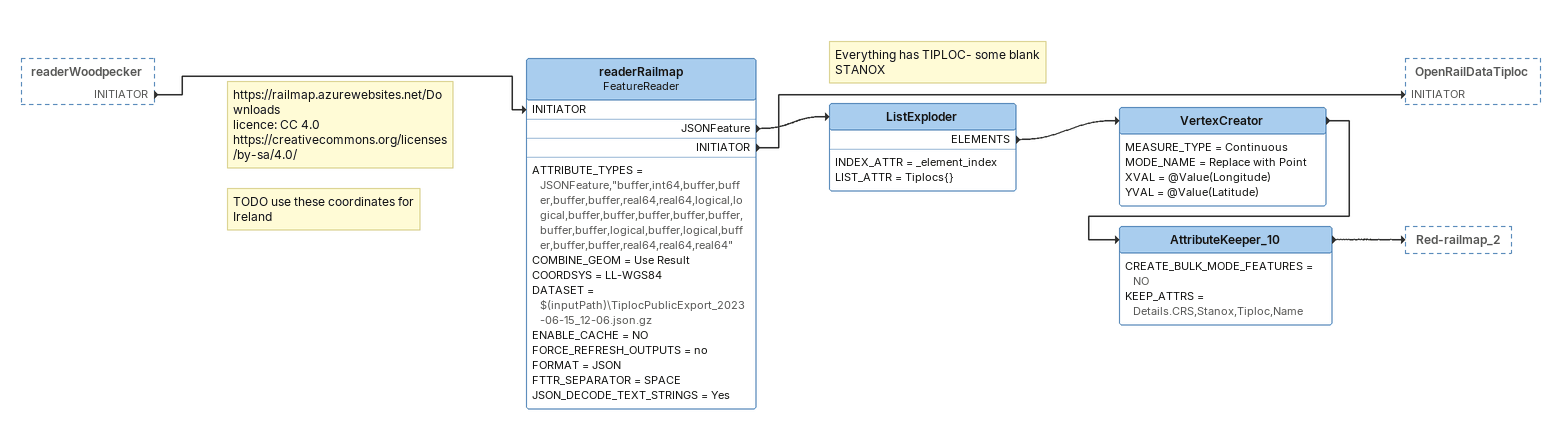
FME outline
readerWoodpecker [outside]
    INITIATOR -> readerRailmap [INITIATOR]
Note: https://railmap.azurewebsites.net/Downloads / licence: CC 4.0 / https://creativecommons.org/licenses/by-sa/4.0/
Note: TODO use these coordinates for Ireland
Note: Everything has TIPLOC- some blank STANOX
readerRailmap: FeatureReader
    ATTRIBUTE_TYPES = JSONFeature,"buffer,int64,buffer,buffer,buffer,buffer,real64,real64,logical,logical,buffer,buffer,buffer,buffer,buffer,buffer,buffer,logical,buffer,logical,buffer,buffer,buffer,real64,real64,real64"
    COMBINE_GEOM = Use Result
    COORDSYS = LL-WGS84
    DATASET = $(inputPath)\TiplocPublicExport_2023-06-15_12-06.json.gz
    ENABLE_CACHE = NO
    FORCE_REFRESH_OUTPUTS = no
    FORMAT = JSON
    FTTR_SEPARATOR = SPACE
    JSON_DECODE_TEXT_STRINGS = Yes
    JSONFeature -> ListExploder
    INITIATOR -> OpenRailDataTiploc [INITIATOR]
ListExploder
    INDEX_ATTR = _element_index
    LIST_ATTR = Tiplocs{}
    ELEMENTS -> VertexCreator
VertexCreator
    MEASURE_TYPE = Continuous
    MODE_NAME = Replace with Point
    XVAL = @Value(Longitude)
    YVAL = @Value(Latitude)
    -> AttributeKeeper_10
AttributeKeeper_10
    CREATE_BULK_MODE_FEATURES = NO
    KEEP_ATTRS = Details.CRS,Stanox,Tiploc,Name
    -> Red-railmap_2
